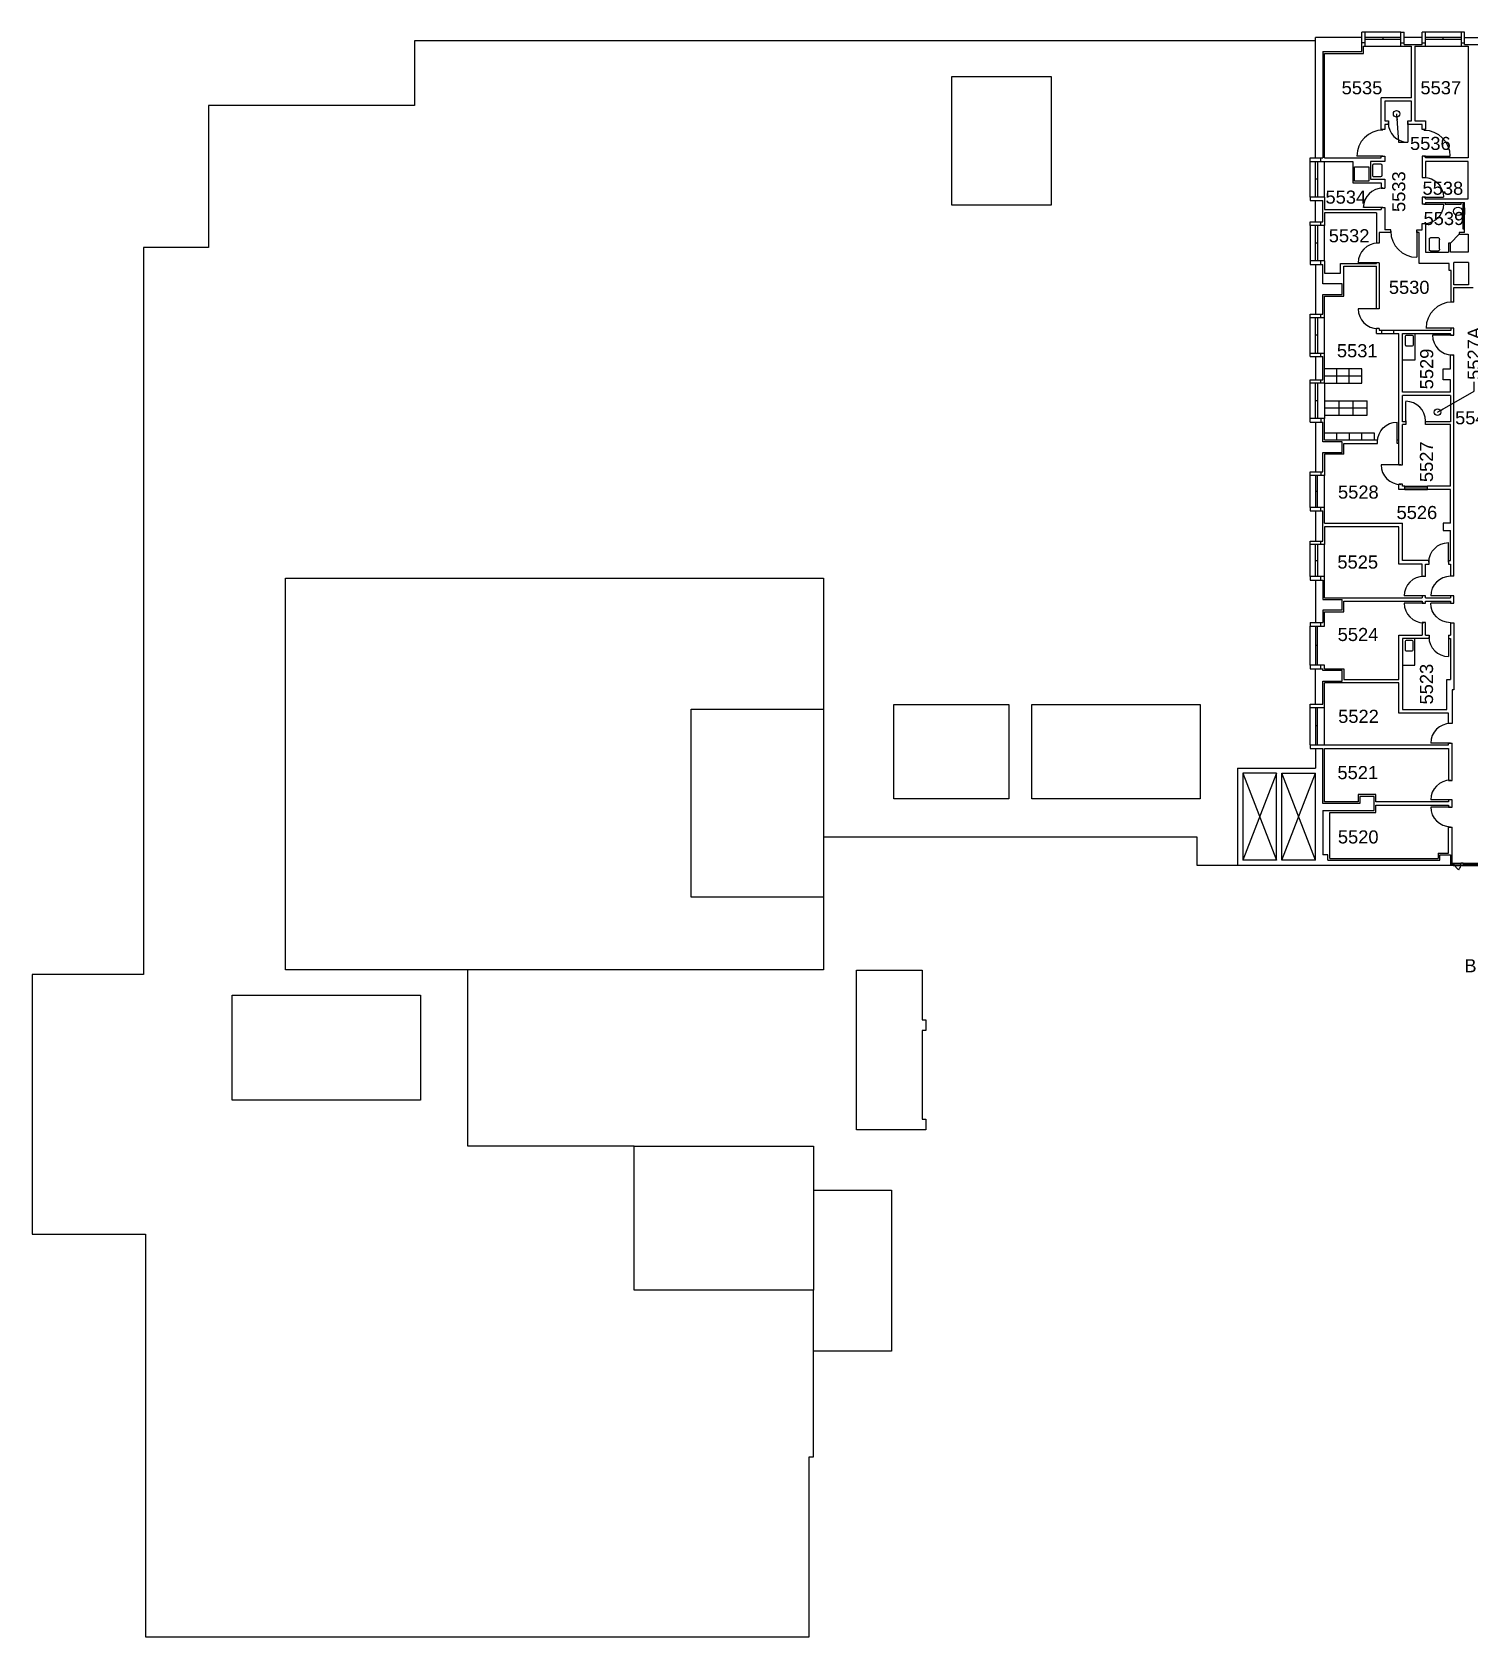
# Model space of a CAD drawing. Extents: x 338 to 7662, y 1563 to 4790.
# Drawn here: x 338 to 2972, y 1563 to 4504 of the extents above; entities that cross this region are included whole.
import ezdxf
from ezdxf.enums import TextEntityAlignment as Align

# ---------------------------------------------------------------- set-up
doc = ezdxf.new("R2010")
doc.units = 0
doc.header["$LTSCALE"] = 150
doc.header["$MEASUREMENT"] = 0
doc.layers.get('0').update_dxf_attribs({"linetype": 'CONTINUOUS'})
for name, color, linetype in [('A-ANNO-TEXT-STAIR', 4, 'CONTINUOUS'), ('A-ANNO-TX192', 4, 'CONTINUOUS'), ('A-COLS', 5, 'CONTINUOUS'), ('A-DOOR', 2, 'CONTINUOUS'), ('A-FLOR-CASE', 3, 'CONTINUOUS'), ('A-FLOR-PFIX', 2, 'CONTINUOUS'), ('A-GLAZ', 2, 'CONTINUOUS'), ('A-GLAZ-SILL', 1, 'CONTINUOUS'), ('A-ROOF-LEVL-FINE', 1, 'CONTINUOUS'), ('A-ROOF-LEVL-MED', 2, 'CONTINUOUS'), ('A-ROOF-LEVL-THICK', 3, 'CONTINUOUS'), ('A-SHFT', 1, 'CONTINUOUS'), ('A-WALL-FULL', 6, 'CONTINUOUS'), ('X-ELEC', 1, 'CONTINUOUS')]:
    doc.layers.add(name, color=color, linetype=linetype)
doc.styles.add('ARIAL', font='arial.ttf')
doc.styles.add('AT', font='ARCHTITL.shx', dxfattribs={"width": 0.9})
doc.dimstyles.new('DIM1-4', dxfattribs={"dimscale": 48, "dimtxt": 0.09375, "dimasz": 0.125, "dimexe": 0.125, "dimexo": 0.09375, "dimgap": 0, "dimtad": 1, "dimdec": 6, "dimzin": 7, "dimdsep": 46, "dimlunit": 4, "dimtxsty": 'AT', "dimblk": 'TICK', "dimblk1": 'ARROW', "dimblk2": 'ARROW', "dimsah": 1, "dimcen": 2.25, "dimdle": 1.5, "dimadec": 0, "dimazin": 0, "dimtfac": 1, "dimtdec": 6, "dimtix": 1, "dimtofl": 0, "dimtmove": 2, "dimatfit": 3, "dimldrblk": 'ARROW', "dimfxl": 0, "dimtolj": 1, "dimtzin": 3, "dimarcsym": 0})

# ---------------------------------------------------------------- blocks, each defined once
blk = doc.blocks.new('dr-36')
blk.add_line((0, 0), (0, 36.1))
blk.add_arc((-0.1, 0), 36.1, 0.0689, 89.8337)
blk = doc.blocks.new('ARROW')
at = {"layer": 'X-ELEC'}
for p, q in [((5, 14), (-5, 14)), ((-5, 14), (0, 0)), ((0, 0), (5, 14))]:
    blk.add_line(p, q, dxfattribs=at)
blk.add_solid([(-5, 14), (0, 1), (5, 14)], dxfattribs=at)
blk = doc.blocks.new('TICK')
for p, q in [((0.99, 0), (-0.99, 0)), ((-0.22, -0.22), (0.22, 0.22))]:
    blk.add_line(p, q)

msp = doc.modelspace()

# ---------------------------------------------------------------- linework, layer by layer
at = {"layer": 'A-COLS'}
for p, q in [((2761, 4231.2), (2761, 4257.2)), ((2761, 4257.2), (2787, 4257.2)), ((2787, 4257.2), (2787, 4231.2)), ((2787, 4231.2), (2761, 4231.2))]:
    msp.add_line(p, q, dxfattribs=at)
at = {"layer": 'A-DOOR'}
for p, q in [((2858.5, 4338.5), (2858.5, 4302.5)), ((2813, 4276.7), (2765, 4276.7)), ((2887.8, 4276.7), (2935.8, 4276.7)), ((2813, 4182.5), (2777, 4182.5)), ((2887.8, 4202), (2923.8, 4202)), ((2887.8, 4189), (2923.8, 4189)), ((2875.2, 4139.5), (2875.2, 4091.5)), ((2803.5, 4081.2), (2767.5, 4081.2)), ((2803.5, 3996.8), (2767.5, 3996.8)), ((2939.8, 3961.5), (2891.8, 3961.5)), ((2939.8, 3948.5), (2903.8, 3948.5)), ((2854.7, 3791.5), (2854.7, 3827.5)), ((2839, 3753.5), (2839, 3789.5)), ((2845.5, 3711.2), (2809.5, 3711.2)), ((2933.2, 3532.5), (2933.2, 3568.5)), ((2887.8, 3470.8), (2851.8, 3470.8)), ((2887.8, 3457.8), (2851.8, 3457.8)), ((2933.2, 3396), (2933.2, 3360)), ((2936.5, 3201), (2900.5, 3201)), ((2936.5, 3097), (2900.5, 3097)), ((2936.5, 3084), (2900.5, 3084))]:
    msp.add_line(p, q, dxfattribs=at)
for centre, major_axis, start_param, end_param in [((2813, 4276.7), (33.9, 33.9), 0.785398, 2.356194), ((2858.5, 4338.5), (-25.5, 25.5), 0.785398, 2.356194), ((2813, 4182.5), (25.5, 25.5), 0.785398, 2.356194), ((2875.2, 4139.5), (-33.9, 33.9), 0.785398, 2.356194), ((2803.5, 4081.2), (25.5, 25.5), 0.785398, 2.356194), ((2939.8, 3961.5), (33.9, 33.9), 0.785398, 2.356194), ((2803.5, 3996.8), (-25.5, 25.5), 0.785398, 2.356194), ((2939.8, 3948.5), (-25.5, 25.5), 0.785398, 2.356194), ((2854.7, 3791.5), (-25.5, 25.5), 3.926991, 5.497787), ((2845.5, 3711.2), (-25.5, 25.5), 0.785398, 2.356194), ((2887.8, 3470.8), (25.5, 25.5), 0.785398, 2.356194), ((2887.8, 3457.8), (-25.5, 25.5), 0.785398, 2.356194), ((2933.2, 3396), (-25.5, 25.5), 0.785398, 2.356194), ((2936.5, 3201), (25.5, 25.5), 0.785398, 2.356194), ((2936.5, 3097), (25.5, 25.5), 0.785398, 2.356194), ((2936.5, 3084), (-25.5, 25.5), 0.785398, 2.356194)]:
    msp.add_ellipse(centre, major_axis=major_axis, ratio=1, start_param=start_param, end_param=end_param, dxfattribs=at)
at = {"layer": 'A-DOOR', "extrusion": (0, 0, -1)}
for centre, major_axis, start_param, end_param in [((2887.8, 4276.7), (33.9, 33.9), 5.497787, 7.068583), ((2887.8, 4202), (-25.5, 25.5), 0.785398, 2.356194), ((2887.8, 4189), (25.5, 25.5), 0.785398, 2.356194), ((2839, 3753.5), (25.5, 25.5), 3.926991, 5.497787), ((2933.2, 3532.5), (25.5, 25.5), 3.926991, 5.497787)]:
    msp.add_ellipse(centre, major_axis=major_axis, ratio=1, start_param=start_param, end_param=end_param, dxfattribs=at)
at = {"layer": 'A-FLOR-CASE'}
for p, q in [((2871.5, 3951.8), (2871.5, 3903)), ((2774, 3886.8), (2705.8, 3886.8)), ((2728.5, 3860.8), (2728.5, 3886.8)), ((2751.2, 3860.8), (2751.2, 3886.8)), ((2774, 3860.8), (2774, 3886.8)), ((2871.5, 3903), (2848.8, 3903)), ((2774, 3873.8), (2705.8, 3873.8)), ((2705.8, 3860.8), (2774, 3860.8)), ((2705.8, 3828.2), (2783.8, 3828.2)), ((2731.8, 3828.2), (2731.8, 3802.2)), ((2757.8, 3828.2), (2757.8, 3802.2)), ((2783.8, 3802.2), (2783.8, 3828.2)), ((2783.8, 3815.2), (2705.8, 3815.2)), ((2705.8, 3802.2), (2783.8, 3802.2)), ((2705.8, 3769.8), (2796.8, 3769.8)), ((2728.5, 3756.8), (2728.5, 3769.8)), ((2751.2, 3769.8), (2751.2, 3756.8)), ((2774, 3756.8), (2774, 3769.8)), ((2796.8, 3769.8), (2796.8, 3756.8)), ((2871.5, 3344), (2871.5, 3392.8)), ((2848.8, 3344), (2871.5, 3344))]:
    msp.add_line(p, q, dxfattribs=at)
at = {"layer": 'A-FLOR-PFIX'}
for p, q in [((2793.5, 4259.8), (2793.5, 4241.8)), ((2809.2, 4262), (2795.8, 4262)), ((2795.8, 4239.5), (2809.2, 4239.5)), ((2811.5, 4241.8), (2811.5, 4259.8)), ((2926.8, 4192.2), (2926.8, 4189)), ((2926.8, 4189), (2956, 4189)), ((2956, 4189), (2956, 4192.2)), ((2962.5, 4189), (2959.2, 4189)), ((2959.2, 4189), (2959.2, 4143.5)), ((2962.5, 4182), (2962.5, 4170)), ((2897.9, 4124.2), (2897.9, 4106.2)), ((2914.8, 4127.2), (2899.8, 4127.2)), ((2916.6, 4106.2), (2916.6, 4124.2)), ((2936.5, 4117.5), (2952.8, 4133.8)), ((2959.2, 4143.5), (2962.5, 4143.5)), ((2899.8, 4103.2), (2914.8, 4103.2)), ((2853.8, 3946.2), (2853.8, 3931.2)), ((2867, 3948.1), (2855.7, 3948.1)), ((2868.8, 3931.2), (2868.8, 3946.2)), ((2855.7, 3929.4), (2867, 3929.4)), ((2853.5, 3387.2), (2853.5, 3372.2)), ((2866.6, 3389.1), (2855.4, 3389.1)), ((2868.5, 3372.2), (2868.5, 3387.2)), ((2855.4, 3370.4), (2866.6, 3370.4))]:
    msp.add_line(p, q, dxfattribs=at)
for centre, radius, start, end in [((2958.8, 4181.7), 1.83, 224.344, 337.6996), ((2962, 4180.5), 1.58, 71.5651, 161.5651), ((2958.8, 4170.3), 1.79, 21.7988, 138.2571), ((2962, 4171.5), 1.58, 198.4349, 288.4349)]:
    msp.add_arc(centre, radius, start, end, dxfattribs=at)
for centre, major_axis, start_param, end_param in [((2795.8, 4259.8), (1.59, 1.59), 0.785398, 2.356194), ((2795.8, 4241.8), (1.59, 1.59), 2.356194, 3.926991), ((2809.2, 4259.8), (1.59, 1.59), 5.497787, 7.068583), ((2809.2, 4241.8), (1.59, 1.59), 3.926991, 5.497787), ((2855.7, 3946.2), (1.33, 1.33), 0.785398, 2.356194), ((2867, 3946.2), (1.33, 1.33), 5.497787, 7.068583), ((2855.7, 3931.2), (1.33, 1.33), 2.356194, 3.926991), ((2867, 3931.2), (1.33, 1.33), 3.926991, 5.497787), ((2855.4, 3387.2), (1.33, 1.33), 0.785398, 2.356194), ((2866.6, 3387.2), (1.33, 1.33), 5.497787, 7.068583), ((2855.4, 3372.2), (1.33, 1.33), 2.356194, 3.926991), ((2866.6, 3372.2), (1.33, 1.33), 3.926991, 5.497787)]:
    msp.add_ellipse(centre, major_axis=major_axis, ratio=1, start_param=start_param, end_param=end_param, dxfattribs=at)
at = {"layer": 'A-FLOR-PFIX', "extrusion": (0, 0, -1)}
msp.add_ellipse((2950.5, 4176), major_axis=(9.1, 0), ratio=0.769231, dxfattribs=at)
for centre, start_param, end_param in [((2899.8, 4124.2), 4.712389, 6.283185), ((2914.8, 4124.2), 0, 1.570796), ((2899.8, 4106.2), 3.141593, 4.712389), ((2914.8, 4106.2), 1.570796, 3.141593)]:
    msp.add_ellipse(centre, major_axis=(0, 3), ratio=0.625, start_param=start_param, end_param=end_param, dxfattribs=at)
at = {"layer": 'A-GLAZ'}
for p, q in [((2845.5, 4494.5), (2780.5, 4494.5)), ((2780.5, 4491.2), (2845.5, 4491.2)), ((2813, 4494.5), (2813, 4491.2)), ((2956, 4494.5), (2891, 4494.5)), ((2891, 4491.2), (2956, 4491.2)), ((2923.5, 4491.2), (2923.5, 4494.5)), ((2689.5, 4202), (2689.5, 4267)), ((2692.8, 4267), (2692.8, 4202)), ((2692.8, 4234.5), (2689.5, 4234.5)), ((2689.5, 4085), (2689.5, 4150)), ((2692.8, 4150), (2692.8, 4085)), ((2692.8, 4117.5), (2689.5, 4117.5)), ((2689.5, 3916), (2689.5, 3981)), ((2692.8, 3981), (2692.8, 3916)), ((2692.8, 3948.5), (2689.5, 3948.5)), ((2689.5, 3795.8), (2689.5, 3860.8)), ((2692.8, 3860.8), (2692.8, 3795.8)), ((2692.8, 3828.2), (2689.5, 3828.2)), ((2689.5, 3691.8), (2689.5, 3633.2)), ((2692.8, 3633.2), (2692.8, 3691.8)), ((2692.8, 3662.5), (2689.5, 3662.5)), ((2852.8, 3669), (2894.8, 3669)), ((2689.5, 3506.5), (2689.5, 3565)), ((2692.8, 3565), (2692.8, 3506.5)), ((2689.5, 3535.8), (2692.8, 3535.8)), ((2689.5, 3415.5), (2689.5, 3344)), ((2692.8, 3344), (2692.8, 3415.5)), ((2692.8, 3379.8), (2689.5, 3379.8)), ((2689.5, 3266), (2689.5, 3197.8)), ((2692.8, 3197.8), (2692.8, 3266)), ((2689.5, 3233.5), (2692.8, 3233.5)), ((2955.8, 2979), (2941.8, 2979)), ((2951.6, 2969.1), (2941.8, 2979)), ((2959.8, 2979), (3013.8, 2979))]:
    msp.add_line(p, q, dxfattribs=at)
for points in [[(2939.8, 2981.2), (2941.8, 2981.2), (2941.8, 2976.8), (2939.8, 2976.8)], [(2959.8, 2981.2), (2955.8, 2981.2), (2955.8, 2976.8), (2959.8, 2976.8)]]:
    msp.add_lwpolyline(points, close=True, dxfattribs=at)
msp.add_arc((2941.8, 2979), 14, 315, 0, dxfattribs=at)
at = {"layer": 'A-GLAZ-SILL'}
for p, q in [((2845.5, 4504.2), (2780.5, 4504.2)), ((2956, 4504.2), (2891, 4504.2)), ((2780.5, 4478.2), (2845.5, 4478.2)), ((2891, 4478.2), (2956, 4478.2)), ((2679.8, 4202), (2679.8, 4273.5)), ((2705.8, 4202), (2705.8, 4267)), ((2679.8, 4150), (2679.8, 4085)), ((2705.8, 4085), (2705.8, 4150)), ((2679.8, 3909.5), (2679.8, 3987.5)), ((2705.8, 3916), (2705.8, 3981)), ((2810.2, 3958.2), (2832.1, 3958.2)), ((2810.2, 3951.8), (2832.1, 3951.8)), ((2679.8, 3789.2), (2679.8, 3867.2)), ((2705.8, 3860.8), (2705.8, 3795.8)), ((2679.8, 3633.2), (2679.8, 3698.2)), ((2705.8, 3633.2), (2705.8, 3691.8)), ((2852.8, 3672.2), (2894.8, 3672.2)), ((2852.8, 3665.8), (2894.8, 3665.8)), ((2679.8, 3506.5), (2679.8, 3565)), ((2705.8, 3506.5), (2705.8, 3565)), ((2679.8, 3344), (2679.8, 3415.5)), ((2679.8, 3197.8), (2679.8, 3266)), ((2705.8, 3197.8), (2705.8, 3266)), ((2941.8, 2981.2), (2955.8, 2981.2)), ((2941.8, 2976.8), (2955.8, 2976.8)), ((2959.8, 2981.2), (3013.8, 2981.2)), ((2959.8, 2976.8), (3013.8, 2976.8))]:
    msp.add_line(p, q, dxfattribs=at)
at = {"layer": 'A-ROOF-LEVL-FINE'}
for p, q in [((2472.2, 3028.8), (1787.7, 3028.8)), ((2472.2, 2976.8), (2472.2, 3028.8)), ((2546.5, 2976.8), (2472.2, 2976.8))]:
    msp.add_line(p, q, dxfattribs=at)
for points in [[(2689.5, 4488), (1038.5, 4488), (1038.5, 4369.5), (660.5, 4369.5), (660.5, 4109.5), (541.5, 4109.5), (541.5, 2777), (337.5, 2777), (337.5, 2301), (545.5, 2301), (545.5, 1563), (1761.5, 1563), (1761.5, 1893), (1769.5, 1893), (1769.5, 2198.5)], [(1440.5, 2462.5), (1136, 2462.5), (1136, 2785.5)], [(1848.2, 2785), (1968.5, 2785), (1968.5, 2694), (1975, 2694), (1975, 2674.5), (1968.5, 2674.5), (1968.5, 2512), (1975, 2512), (1975, 2492.5), (1848.2, 2492.5), (1848.2, 2785)], [(1769.5, 2381.5), (1912.5, 2381.5), (1912.5, 2086.5), (1769.5, 2086.5)]]:
    msp.add_lwpolyline(points, dxfattribs=at)
at = {"layer": 'A-ROOF-LEVL-MED'}
for points in [[(2023, 4423), (2205, 4423), (2205, 4187), (2023, 4187)], [(1916.7, 3271.8), (2127.2, 3271.8), (2127.2, 3098.8), (1916.7, 3098.8)], [(2169.2, 3271.8), (2478.2, 3271.8), (2478.2, 3098.8), (2169.2, 3098.8)], [(704.3, 2739), (1049.3, 2739), (1049.3, 2547), (704.3, 2547)], [(1440.5, 2462.5), (1769.5, 2462.5), (1769.5, 2198.5), (1440.5, 2198.5)]]:
    msp.add_lwpolyline(points, close=True, dxfattribs=at)
msp.add_lwpolyline([(1787.7, 2918.5), (1787.7, 2785.5), (801.6, 2785.5), (801.6, 3503.5), (1787.7, 3503.5), (1787.7, 3263.5)], dxfattribs=at)
at = {"layer": 'A-ROOF-LEVL-THICK'}
for points in [[(1545.5, 3263.5), (1787.7, 3263.5), (1787.7, 2918.5), (1545.5, 2918.5)], [(1545.5, 3263.5), (1787.7, 3263.5), (1787.8, 2918.5), (1545.5, 2918.5)]]:
    msp.add_lwpolyline(points, close=True, dxfattribs=at)
at = {"layer": 'A-SHFT'}
for p, q in [((2618, 3145.8), (2556.2, 2986.5)), ((2556.2, 3145.8), (2618, 2986.5)), ((2627.8, 2986.5), (2689.5, 3145.8)), ((2689.5, 2986.5), (2627.8, 3145.8))]:
    msp.add_line(p, q, dxfattribs=at)
at = {"layer": 'A-WALL-FULL'}
for p, q in [((2774, 4468.5), (2774, 4504.2)), ((2780.5, 4504.2), (2774, 4504.2)), ((2780.5, 4478.2), (2780.5, 4504.2)), ((2845.5, 4478.2), (2845.5, 4504.2)), ((2845.5, 4504.2), (2852, 4504.2)), ((2852, 4481.5), (2852, 4504.2)), ((2884.5, 4481.5), (2884.5, 4504.2)), ((2891, 4504.2), (2884.5, 4504.2)), ((2891, 4478.2), (2891, 4504.2)), ((2962.5, 4504.2), (2956, 4504.2)), ((2956, 4504.2), (2956, 4478.2)), ((2962.5, 4481.5), (2962.5, 4504.2)), ((2689.5, 4273.5), (2689.5, 4494.5)), ((2774, 4494.5), (2689.5, 4494.5)), ((2780.5, 4484.8), (2774, 4484.8)), ((2777.2, 4465.2), (2777.2, 4478.2)), ((2777.2, 4478.2), (2780.5, 4478.2)), ((2845.5, 4484.8), (2852, 4484.8)), ((2845.5, 4478.2), (2865, 4478.2)), ((2884.5, 4494.5), (2852, 4494.5)), ((2852, 4481.5), (2884.5, 4481.5)), ((2865, 4384), (2865, 4478.2)), ((2871.5, 4478.2), (2891, 4478.2)), ((2871.5, 4478.2), (2871.5, 4341.8)), ((2884.5, 4484.8), (2891, 4484.8)), ((2956, 4484.8), (2962.5, 4484.8)), ((2956, 4478.2), (2969, 4478.2)), ((2962.5, 4494.5), (3034, 4494.5)), ((2962.5, 4481.5), (3008, 4481.5)), ((2969, 4478.2), (2969, 4273.5)), ((2702.5, 4468.5), (2774, 4468.5)), ((2702.5, 4468.5), (2702.5, 4273.5)), ((2705.8, 4465.2), (2777.2, 4465.2)), ((2705.8, 4273.5), (2705.8, 4465.2)), ((2865, 4384), (2809.8, 4384)), ((2809.8, 4325.5), (2809.8, 4384)), ((2865, 4377.5), (2816.2, 4377.5)), ((2816.2, 4377.5), (2816.2, 4341.8)), ((2865, 4341.8), (2865, 4377.5)), ((2816.2, 4325.5), (2809.8, 4325.5)), ((2816.2, 4341.8), (2822.8, 4341.8)), ((2822.8, 4335.2), (2816.2, 4335.2)), ((2816.2, 4335.2), (2816.2, 4325.5)), ((2822.8, 4341.8), (2822.8, 4335.2)), ((2858.5, 4335.2), (2858.5, 4341.8)), ((2858.5, 4341.8), (2865, 4341.8)), ((2884.5, 4335.2), (2858.5, 4335.2)), ((2871.5, 4341.8), (2891, 4341.8)), ((2884.5, 4325.5), (2884.5, 4335.2)), ((2891, 4325.5), (2884.5, 4325.5)), ((2891, 4341.8), (2891, 4325.5)), ((2679.8, 4273.5), (2702.5, 4273.5)), ((2679.8, 4267), (2757.8, 4267)), ((2699.2, 4267), (2699.2, 4273.5)), ((2705.8, 4273.5), (2809.8, 4273.5)), ((2757.8, 4267), (2757.8, 4228)), ((2816.2, 4267), (2790.2, 4267)), ((2790.2, 4267), (2790.2, 4234.5)), ((2809.8, 4273.5), (2809.8, 4276.7)), ((2809.8, 4276.7), (2816.2, 4276.7)), ((2816.2, 4276.7), (2816.2, 4267)), ((2891, 4276.7), (2884.5, 4276.7)), ((2884.5, 4276.7), (2884.5, 4237.8)), ((2891, 4273.5), (2891, 4276.7)), ((2969, 4273.5), (2891, 4273.5)), ((2969, 4267), (2891, 4267)), ((2891, 4267), (2891, 4237.8)), ((2969, 4198.8), (2969, 4267)), ((2884.5, 4237.8), (2891, 4237.8)), ((2757.8, 4228), (2809.8, 4228)), ((2790.2, 4234.5), (2816.2, 4234.5)), ((2809.8, 4228), (2809.8, 4218.2)), ((2809.8, 4218.2), (2816.2, 4218.2)), ((2816.2, 4234.5), (2816.2, 4218.2)), ((2679.8, 4202), (2679.8, 4195.5)), ((2705.8, 4202), (2679.8, 4202)), ((2679.8, 4195.5), (2702.5, 4195.5)), ((2689.5, 4156.5), (2689.5, 4195.5)), ((2702.5, 4156.5), (2702.5, 4195.5)), ((2705.8, 4202), (2705.8, 4179.2)), ((2705.8, 4179.2), (2809.8, 4179.2)), ((2809.8, 4182.5), (2809.8, 4179.2)), ((2809.8, 4182.5), (2816.2, 4182.5)), ((2816.2, 4182.5), (2816.2, 4142)), ((2884.5, 4202), (2884.5, 4189)), ((2891, 4202), (2884.5, 4202)), ((2891, 4189), (2884.5, 4189)), ((2891, 4198.8), (2891, 4202)), ((2891, 4198.8), (2969, 4198.8)), ((2891, 4192.2), (2891, 4189)), ((2891, 4192.2), (2962.5, 4192.2)), ((2962.5, 4137), (2962.5, 4192.2)), ((2679.8, 4150), (2679.8, 4156.5)), ((2679.8, 4156.5), (2702.5, 4156.5)), ((2705.8, 4150), (2679.8, 4150)), ((2699.2, 4150), (2699.2, 4156.5)), ((2801, 4172.8), (2705.8, 4172.8)), ((2705.8, 4172.8), (2705.8, 4150)), ((2801, 4172.8), (2801, 4117.2)), ((2884.5, 4142), (2884.5, 4153.2)), ((2884.5, 4153.2), (2891, 4153.2)), ((2891, 4153.2), (2891, 4101.2)), ((2827.2, 4137), (2806, 4137)), ((2806, 4137), (2806, 4117.2)), ((2827.2, 4142), (2816.2, 4142)), ((2827.2, 4137), (2827.2, 4142)), ((2875.2, 4137), (2875.2, 4142)), ((2875.2, 4142), (2884.5, 4142)), ((2879.5, 4137), (2875.2, 4137)), ((2879.5, 4080.2), (2879.5, 4137)), ((2962.5, 4137), (2952.8, 4137)), ((2952.8, 4137), (2952.8, 4133.8)), ((2952.8, 4133.8), (2969, 4133.8)), ((2969, 4133.8), (2969, 4101.2)), ((2806, 4117.2), (2801, 4117.2)), ((2891, 4101.2), (2933.2, 4101.2)), ((2936.5, 4117.5), (2933.2, 4117.5)), ((2933.2, 4117.5), (2933.2, 4101.2)), ((2936.5, 4101.2), (2936.5, 4117.5)), ((2969, 4101.2), (2936.5, 4101.2)), ((2705.8, 4085), (2679.8, 4085)), ((2679.8, 4085), (2679.8, 4078.5)), ((2679.8, 4078.5), (2702.5, 4078.5)), ((2689.5, 4078.5), (2689.5, 3987.5)), ((2699.2, 4078.5), (2699.2, 4085)), ((2702.5, 4042.8), (2702.5, 4078.5)), ((2705.8, 4085), (2705.8, 4062.2)), ((2705.8, 4062.2), (2735, 4062.2)), ((2735, 4062.2), (2735, 4080.2)), ((2735, 4080.2), (2801, 4080.2)), ((2741.5, 4020), (2741.5, 4075.2)), ((2741.5, 4075.2), (2801, 4075.2)), ((2801, 4080.2), (2801, 4081.2)), ((2806, 4081.2), (2801, 4081.2)), ((2801, 3996.8), (2801, 4075.2)), ((2806, 4081.2), (2806, 3996.8)), ((2934, 4080.2), (2879.5, 4080.2)), ((2934, 4067.2), (2934, 4080.2)), ((2938, 4067.2), (2934, 4067.2)), ((2938, 4009.5), (2938, 4067.2)), ((2969.8, 4081.8), (2943, 4081.8)), ((2943, 4041.3), (2943, 4081.8)), ((2969.8, 4081.8), (2969.8, 4041.3)), ((2738.2, 4042.8), (2702.5, 4042.8)), ((2738.2, 4023.2), (2738.2, 4042.8)), ((2969.8, 4041.3), (2943, 4041.3)), ((2943, 4009.5), (2943, 4036.4)), ((2943, 4036.4), (2978.2, 4036.4)), ((2702.5, 3987.5), (2702.5, 4023.2)), ((2702.5, 4023.2), (2738.2, 4023.2)), ((2705.8, 3981), (2705.8, 4020)), ((2705.8, 4020), (2741.5, 4020)), ((2943, 4009.5), (2938, 4009.5)), ((2679.8, 3987.5), (2702.5, 3987.5)), ((2679.8, 3981), (2705.8, 3981)), ((2699.2, 3981), (2699.2, 3987.5)), ((2806, 3996.8), (2801, 3996.8)), ((2806, 3960.8), (2801, 3960.8)), ((2801, 3951.8), (2801, 3960.8)), ((2801, 3951.8), (2810.2, 3951.8)), ((2806, 3960.8), (2806, 3958.2)), ((2806, 3958.2), (2810.2, 3958.2)), ((2810.2, 3958.2), (2810.2, 3951.8)), ((2832.1, 3958.2), (2832.1, 3951.8)), ((2832.1, 3958.2), (2938, 3958.2)), ((2832.1, 3951.8), (2842.2, 3951.8)), ((2842.2, 3711.2), (2842.2, 3951.8)), ((2848.8, 3844.5), (2848.8, 3951.8)), ((2848.8, 3951.8), (2936.5, 3951.8)), ((2936.5, 3948.5), (2936.5, 3951.8)), ((2936.5, 3948.5), (2943, 3948.5)), ((2938, 3958.2), (2938, 3961.5)), ((2943, 3961.5), (2938, 3961.5)), ((2943, 3948.5), (2943, 3961.5)), ((2679.8, 3916), (2705.8, 3916)), ((2699.2, 3909.5), (2699.2, 3916)), ((2705.8, 3860.8), (2705.8, 3916)), ((2936.5, 3886.8), (2936.5, 3912.8)), ((2936.5, 3912.8), (2943, 3912.8)), ((2943, 3506.8), (2943, 3912.8)), ((2679.8, 3909.5), (2702.5, 3909.5)), ((2689.5, 3909.5), (2689.5, 3867.2)), ((2702.5, 3867.2), (2702.5, 3909.5)), ((2923.5, 3867.2), (2923.5, 3886.8)), ((2923.5, 3886.8), (2936.5, 3886.8)), ((2679.8, 3867.2), (2702.5, 3867.2)), ((2705.8, 3860.8), (2679.8, 3860.8)), ((2699.2, 3860.8), (2699.2, 3867.2)), ((2936.5, 3867.2), (2923.5, 3867.2)), ((2936.5, 3844.5), (2936.5, 3867.2)), ((2936.5, 3844.5), (2848.8, 3844.5)), ((2936.5, 3838), (2848.8, 3838)), ((2848.8, 3790), (2848.8, 3838)), ((2936.5, 3838), (2936.5, 3790)), ((2705.8, 3795.8), (2679.8, 3795.8)), ((2699.2, 3795.8), (2699.2, 3789.2)), ((2705.8, 3756.8), (2705.8, 3795.8)), ((2679.8, 3789.2), (2702.5, 3789.2)), ((2689.5, 3789.2), (2689.5, 3698.2)), ((2702.5, 3753.5), (2702.5, 3789.2)), ((2854.7, 3790), (2848.8, 3790)), ((2848.8, 3711.2), (2848.8, 3785)), ((2854.7, 3785), (2848.8, 3785)), ((2854.7, 3791.5), (2854.7, 3785)), ((2890.8, 3785), (2890.8, 3791.5)), ((2936.5, 3790), (2890.8, 3790)), ((2936.5, 3785), (2890.8, 3785)), ((2936.5, 3672.2), (2936.5, 3785)), ((2738.2, 3753.5), (2702.5, 3753.5)), ((2705.8, 3756.8), (2803.2, 3756.8)), ((2738.2, 3734), (2738.2, 3753.5)), ((2741.5, 3730.8), (2741.5, 3750.2)), ((2741.5, 3750.2), (2803.2, 3750.2)), ((2803.2, 3750.2), (2803.2, 3756.8)), ((2839, 3756.8), (2842.2, 3756.8)), ((2839, 3750.2), (2839, 3756.8)), ((2842.2, 3750.2), (2839, 3750.2)), ((2702.5, 3734), (2738.2, 3734)), ((2702.5, 3698.2), (2702.5, 3734)), ((2705.8, 3730.8), (2705.8, 3691.8)), ((2741.5, 3730.8), (2705.8, 3730.8)), ((2842.2, 3711.2), (2848.8, 3711.2)), ((2679.8, 3698.2), (2702.5, 3698.2)), ((2705.8, 3691.8), (2679.8, 3691.8)), ((2699.2, 3698.2), (2699.2, 3691.8)), ((2848.8, 3675.5), (2842.2, 3675.5)), ((2842.2, 3665.8), (2842.2, 3675.5)), ((2852.8, 3665.8), (2842.2, 3665.8)), ((2848.8, 3672.2), (2848.8, 3675.5)), ((2852.8, 3672.2), (2848.8, 3672.2)), ((2852.8, 3665.8), (2852.8, 3672.2)), ((2936.5, 3672.2), (2894.8, 3672.2)), ((2894.8, 3665.8), (2894.8, 3672.2)), ((2936.5, 3665.8), (2894.8, 3665.8)), ((2936.5, 3604), (2936.5, 3665.8)), ((2705.8, 3633.2), (2679.8, 3633.2)), ((2679.8, 3633.2), (2679.8, 3626.8)), ((2679.8, 3626.8), (2702.5, 3626.8)), ((2689.5, 3626.8), (2689.5, 3571.5)), ((2699.2, 3626.8), (2699.2, 3633.2)), ((2702.5, 3571.5), (2702.5, 3626.8)), ((2705.8, 3604), (2705.8, 3633.2)), ((2705.8, 3604), (2848.8, 3604)), ((2705.8, 3597.5), (2705.8, 3565)), ((2842.2, 3597.5), (2705.8, 3597.5)), ((2842.2, 3529.2), (2842.2, 3597.5)), ((2848.8, 3535.8), (2848.8, 3604)), ((2936.5, 3604), (2923.5, 3604)), ((2923.5, 3604), (2923.5, 3591)), ((2923.5, 3591), (2936.5, 3591)), ((2936.5, 3535.8), (2936.5, 3591)), ((2679.8, 3565), (2679.8, 3571.5)), ((2679.8, 3571.5), (2702.5, 3571.5)), ((2705.8, 3565), (2679.8, 3565)), ((2699.2, 3565), (2699.2, 3571.5)), ((2897.5, 3535.8), (2848.8, 3535.8)), ((2897.5, 3529.2), (2897.5, 3535.8)), ((2933.2, 3535.8), (2933.2, 3529.2)), ((2933.2, 3535.8), (2936.5, 3535.8)), ((2705.8, 3506.5), (2679.8, 3506.5)), ((2679.8, 3506.5), (2679.8, 3500)), ((2699.2, 3500), (2699.2, 3506.5)), ((2705.8, 3467.5), (2705.8, 3506.5)), ((2884.5, 3529.2), (2842.2, 3529.2)), ((2884.5, 3506.5), (2884.5, 3529.2)), ((2891, 3506.5), (2884.5, 3506.5)), ((2891, 3506.5), (2891, 3529.2)), ((2891, 3529.2), (2897.5, 3529.2)), ((2933.2, 3529.2), (2936.5, 3529.2)), ((2936.5, 3529.2), (2936.5, 3506.8)), ((2943, 3506.8), (2936.5, 3506.8)), ((2679.8, 3500), (2702.5, 3500)), ((2689.5, 3500), (2689.5, 3422)), ((2702.5, 3500), (2702.5, 3464.2)), ((2891, 3470.8), (2884.5, 3470.8)), ((2884.5, 3470.8), (2884.5, 3467.5)), ((2891, 3467.5), (2891, 3470.8)), ((2936.5, 3470.8), (2936.5, 3467.5)), ((2943, 3470.8), (2936.5, 3470.8)), ((2943, 3457.8), (2943, 3470.8)), ((2702.5, 3464.2), (2738.2, 3464.2)), ((2738.2, 3444.8), (2702.5, 3444.8)), ((2702.5, 3444.8), (2702.5, 3422)), ((2705.8, 3467.5), (2884.5, 3467.5)), ((2705.8, 3415.5), (2705.8, 3441.5)), ((2705.8, 3441.5), (2741.5, 3441.5)), ((2738.2, 3444.8), (2738.2, 3464.2)), ((2741.5, 3441.5), (2741.5, 3461)), ((2741.5, 3461), (2884.5, 3461)), ((2884.5, 3461), (2884.5, 3457.8)), ((2884.5, 3457.8), (2891, 3457.8)), ((2891, 3467.5), (2936.5, 3467.5)), ((2891, 3457.8), (2891, 3461)), ((2891, 3461), (2936.5, 3461)), ((2936.5, 3461), (2936.5, 3457.8)), ((2936.5, 3457.8), (2943, 3457.8)), ((2679.8, 3422), (2702.5, 3422)), ((2679.8, 3422), (2679.8, 3415.5)), ((2679.8, 3415.5), (2705.8, 3415.5)), ((2699.2, 3415.5), (2699.2, 3422)), ((2891, 3422), (2884.5, 3422)), ((2884.5, 3422), (2884.5, 3399.2)), ((2891, 3399.2), (2891, 3422)), ((2936.5, 3421.8), (2943, 3421.8)), ((2936.5, 3421.8), (2936.5, 3399.2)), ((2943, 3421.8), (2943, 3298.5)), ((2842.2, 3318), (2842.2, 3399.2)), ((2842.2, 3399.2), (2884.5, 3399.2)), ((2897.5, 3392.8), (2848.8, 3392.8)), ((2848.8, 3392.8), (2848.8, 3262.8)), ((2891, 3399.2), (2897.5, 3399.2)), ((2897.5, 3399.2), (2897.5, 3392.8)), ((2933.2, 3399.2), (2936.5, 3399.2)), ((2933.2, 3399.2), (2933.2, 3392.8)), ((2933.2, 3392.8), (2936.5, 3392.8)), ((2936.5, 3392.8), (2936.5, 3318)), ((2705.8, 3344), (2679.8, 3344)), ((2679.8, 3344), (2679.8, 3337.5)), ((2679.8, 3337.5), (2702.5, 3337.5)), ((2689.5, 3272.5), (2689.5, 3337.5)), ((2699.2, 3337.5), (2699.2, 3344)), ((2702.5, 3334.2), (2702.5, 3337.5)), ((2738.2, 3334.2), (2702.5, 3334.2)), ((2705.8, 3337.5), (2705.8, 3344)), ((2705.8, 3337.5), (2741.5, 3337.5)), ((2738.2, 3314.8), (2738.2, 3334.2)), ((2741.5, 3337.5), (2741.5, 3318)), ((2702.5, 3272.5), (2702.5, 3314.8)), ((2702.5, 3314.8), (2738.2, 3314.8)), ((2705.8, 3266), (2705.8, 3311.5)), ((2842.2, 3311.5), (2705.8, 3311.5)), ((2741.5, 3318), (2842.2, 3318)), ((2842.2, 3256.2), (2842.2, 3311.5)), ((2930, 3262.8), (2930, 3318)), ((2930, 3318), (2936.5, 3318)), ((2943, 3298.5), (2939.8, 3298.5)), ((2939.8, 3298.5), (2939.8, 3236.8)), ((2679.8, 3266), (2679.8, 3272.5)), ((2679.8, 3272.5), (2702.5, 3272.5)), ((2705.8, 3266), (2679.8, 3266)), ((2933.2, 3256.2), (2842.2, 3256.2)), ((2848.8, 3262.8), (2930, 3262.8)), ((2933.2, 3236.8), (2933.2, 3256.2)), ((2939.8, 3236.8), (2933.2, 3236.8)), ((2679.8, 3197.8), (2933.2, 3197.8)), ((2679.8, 3197.8), (2679.8, 3191.2)), ((2679.8, 3191.2), (2702.5, 3191.2)), ((2689.5, 3191.2), (2689.5, 3155.5)), ((2702.5, 3090.5), (2702.5, 3191.2)), ((2705.8, 3093.8), (2705.8, 3191.2)), ((2705.8, 3191.2), (2933.2, 3191.2)), ((2933.2, 3197.8), (2933.2, 3201)), ((2933.2, 3201), (2939.8, 3201)), ((2933.2, 3191.2), (2933.2, 3132.8)), ((2939.8, 3132.8), (2939.8, 3201)), ((2546.5, 3155.5), (2689.5, 3155.5)), ((2546.5, 3155.5), (2546.5, 2976.8)), ((2556.2, 3145.8), (2556.2, 2986.5)), ((2618, 3145.8), (2556.2, 3145.8)), ((2618, 2986.5), (2618, 3145.8)), ((2627.8, 2986.5), (2627.8, 3145.8)), ((2627.8, 3145.8), (2689.5, 3145.8)), ((2689.5, 2986.5), (2689.5, 3145.8)), ((2933.2, 3132.8), (2939.8, 3132.8)), ((2770.8, 3090.5), (2702.5, 3090.5)), ((2767.5, 3093.8), (2705.8, 3093.8)), ((2800, 3106.8), (2767.5, 3106.8)), ((2767.5, 3106.8), (2767.5, 3093.8)), ((2770.8, 3103.5), (2770.8, 3090.5)), ((2796.8, 3103.5), (2770.8, 3103.5)), ((2796.8, 3077.5), (2796.8, 3103.5)), ((2800, 3093.8), (2800, 3106.8)), ((2933.2, 3093.8), (2800, 3093.8)), ((2939.8, 3097), (2933.2, 3097)), ((2933.2, 3097), (2933.2, 3093.8)), ((2939.8, 3084), (2939.8, 3097)), ((2702.5, 3077.5), (2702.5, 2996.2)), ((2702.5, 3077.5), (2796.8, 3077.5)), ((2715.5, 2989.8), (2715.5, 3074.2)), ((2715.5, 3074.2), (2800, 3074.2)), ((2800, 3074.2), (2800, 3087.2)), ((2800, 3087.2), (2933.2, 3087.2)), ((2933.2, 3087.2), (2933.2, 3084)), ((2933.2, 3084), (2939.8, 3084)), ((2933.2, 2999.5), (2933.2, 3047.3)), ((2933.2, 3047.3), (2939.8, 3047.3)), ((2939.8, 2976.8), (2939.8, 3047.3)), ((2939.8, 2976.8), (2546.5, 2976.8)), ((2618, 2986.5), (2556.2, 2986.5)), ((2689.5, 2986.5), (2627.8, 2986.5)), ((2712.2, 2996.2), (2702.5, 2996.2)), ((2712.2, 2986.5), (2712.2, 2996.2)), ((2712.2, 2986.5), (2917, 2986.5)), ((2715.5, 2989.8), (2913.8, 2989.8)), ((2913.8, 2999.5), (2913.8, 2989.8)), ((2913.8, 2999.5), (2933.2, 2999.5)), ((2917, 2986.5), (2917, 2996.2)), ((2917, 2996.2), (2936.5, 2996.2)), ((2936.5, 2996.2), (2936.5, 2976.8))]:
    msp.add_line(p, q, dxfattribs=at)

# ---------------------------------------------------------------- block references
at = {"layer": 'A-DOOR', "rotation": 90}
msp.add_blockref('dr-36', (2936.5, 3470.8), dxfattribs=at)
at = {"layer": 'A-DOOR', "xscale": -1, "rotation": 90}
msp.add_blockref('dr-36', (2936.5, 3457.8), dxfattribs=at)

# ---------------------------------------------------------------- texts
at = {"layer": 'A-ANNO-TEXT-STAIR', "style": 'ARIAL'}
msp.add_text('BLDG 75, LINK STAIR', height=24, dxfattribs=at).set_placement((2962.1, 2781.1))
at = {"layer": 'A-ANNO-TX192', "style": 'ARIAL'}
for s, p in [('5535', (2737.2, 4390.3)), ('5537', (2881.6, 4390.3)), ('5536', (2862.5, 4288.2)), ('5534', (2707.6, 4189.8)), ('5538', (2885.4, 4206.1)), ('5539', (2887.3, 4150.6)), ('5532', (2713.6, 4119)), ('5530', (2823.7, 4024.5)), ('5531', (2728.5, 3908.3)), ('5528', (2730.5, 3649.2)), ('5526', (2837.8, 3611.8)), ('5525', (2729.4, 3521)), ('5524', (2729.9, 3388.2)), ('5522', (2730.8, 3238.2)), ('5521', (2729.5, 3135.1)), ('5520', (2730.3, 3017.2))]:
    msp.add_text(s, height=24, dxfattribs=at).set_placement(p)
for s, p in [('5533', (2853.9, 4174.5)), ('5527A', (2992.1, 3866.8)), ('5529', (2905.1, 3849.5)), ('5527', (2904.6, 3679.5)), ('5523', (2904.7, 3271.9))]:
    msp.add_text(s, height=24, rotation=90, dxfattribs=at).set_placement(p)
msp.add_text('5548B', height=24, dxfattribs=at).set_placement((3042, 3785.4), align=Align.RIGHT)

# ---------------------------------------------------------------- leaders
at = {"layer": 'A-ANNO-TX192'}
for points in [[(2838, 4354.6), (2841.5, 4302.5), (2858.5, 4302.5)], [(2913, 3807.6), (2980.3, 3846.4), (2980.3, 3863.4)]]:
    msp.add_leader(points, dimstyle='DIM1-4', override={"dimscale": 96, "dimgap": 0, "dimtad": 0, "dimldrblk": 'DotBlank'}, dxfattribs=at)

doc.saveas('drawing.dxf')
